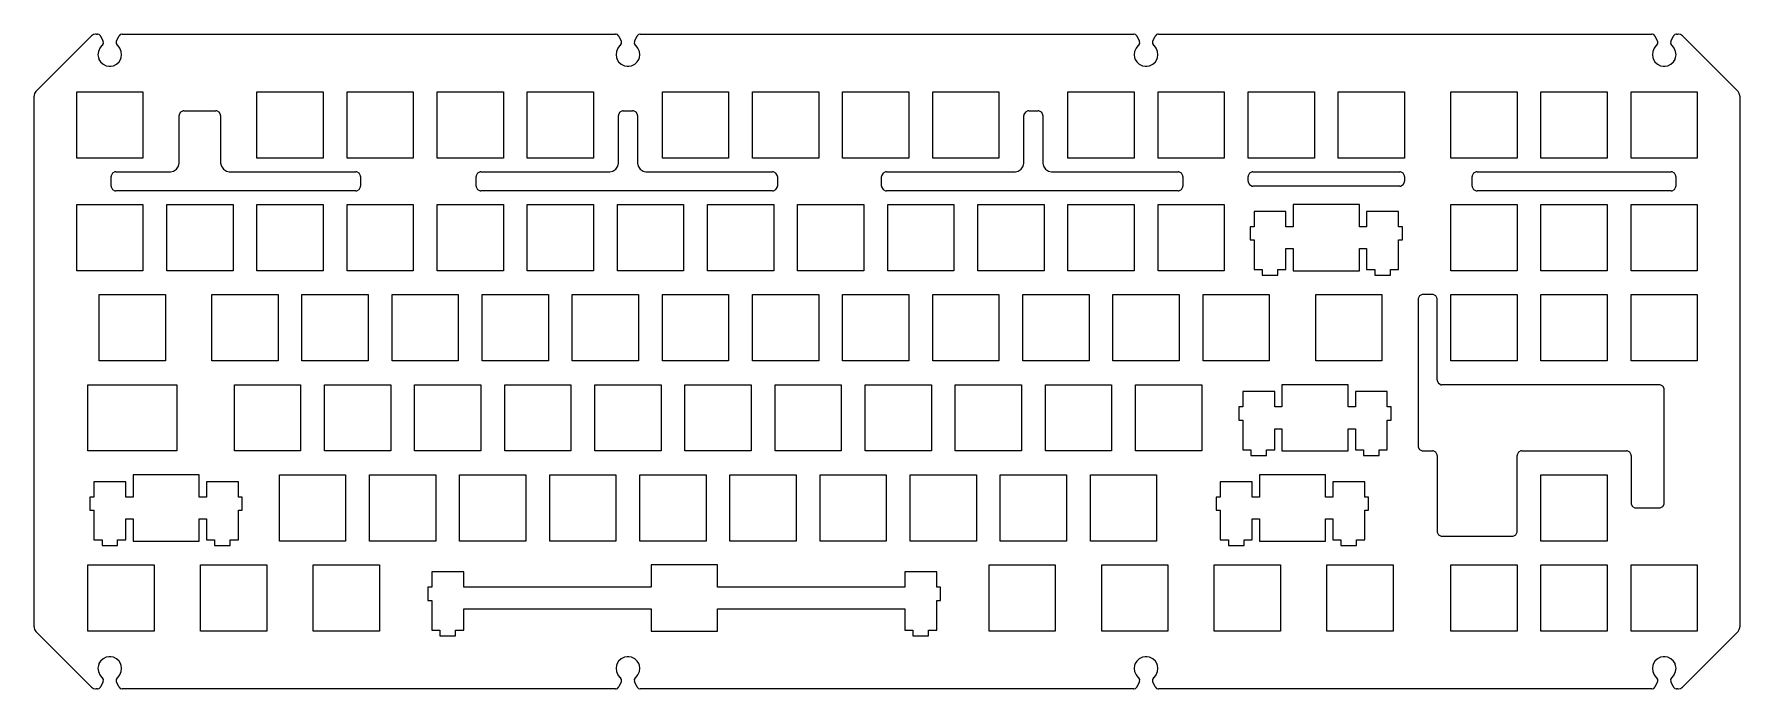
# Model space of a CAD drawing. Extents: x 24 to 385, y 32 to 171.
import ezdxf

# ---------------------------------------------------------------- set-up
doc = ezdxf.new("R2010")
doc.units = 0
doc.layers.get('0').update_dxf_attribs({"linetype": 'CONTINUOUS'})

msp = doc.modelspace()

# ---------------------------------------------------------------- linework, layer by layer
at = {"color": 0}
for p, q in [((24.8612, 158.568), (36.4822, 170.189)), ((36.5524, 170.259), (36.4822, 170.189)), ((36.9686, 170.514), (36.5524, 170.259)), ((37.3987, 170.629), (36.9686, 170.514)), ((37.5433, 170.629), (37.3987, 170.629)), ((37.5433, 170.629), (37.8079, 170.629)), ((37.9056, 170.629), (37.8079, 170.629)), ((38.202, 170.517), (37.9056, 170.629)), ((38.4471, 170.277), (38.202, 170.517)), ((38.4789, 170.214), (38.4471, 170.277)), ((38.4789, 170.214), (39.008, 169.157)), ((41.8359, 169.157), (42.3651, 170.214)), ((42.3968, 170.277), (42.3651, 170.214)), ((42.6406, 170.517), (42.3968, 170.277)), ((42.9355, 170.629), (42.6406, 170.517)), ((43.0347, 170.629), (42.9355, 170.629)), ((43.0347, 170.629), (147.345, 170.629)), ((147.443, 170.629), (147.345, 170.629)), ((147.739, 170.517), (147.443, 170.629)), ((147.985, 170.277), (147.739, 170.517)), ((148.016, 170.214), (147.985, 170.277)), ((148.016, 170.214), (148.546, 169.157)), ((151.373, 169.157), (151.903, 170.214)), ((151.934, 170.277), (151.903, 170.214)), ((152.178, 170.517), (151.934, 170.277)), ((152.473, 170.629), (152.178, 170.517)), ((152.572, 170.629), (152.473, 170.629)), ((152.572, 170.629), (256.883, 170.629)), ((256.981, 170.629), (256.883, 170.629)), ((257.277, 170.517), (256.981, 170.629)), ((257.522, 170.277), (257.277, 170.517)), ((257.554, 170.214), (257.522, 170.277)), ((257.554, 170.214), (258.083, 169.157)), ((260.911, 169.157), (261.44, 170.214)), ((261.472, 170.277), (261.44, 170.214)), ((261.716, 170.517), (261.472, 170.277)), ((262.011, 170.629), (261.716, 170.517)), ((262.11, 170.629), (262.011, 170.629)), ((262.11, 170.629), (366.42, 170.629)), ((366.518, 170.629), (366.42, 170.629)), ((366.815, 170.517), (366.518, 170.629)), ((367.058, 170.277), (366.815, 170.517)), ((367.09, 170.214), (367.058, 170.277)), ((367.09, 170.214), (367.619, 169.157)), ((370.448, 169.157), (370.978, 170.214)), ((371.009, 170.277), (370.978, 170.214)), ((371.253, 170.517), (371.009, 170.277)), ((371.549, 170.629), (371.253, 170.517)), ((371.648, 170.629), (371.549, 170.629)), ((371.648, 170.629), (371.912, 170.629)), ((372.057, 170.629), (371.912, 170.629)), ((372.487, 170.514), (372.057, 170.629)), ((372.904, 170.259), (372.487, 170.514)), ((372.974, 170.189), (372.904, 170.259)), ((372.974, 170.189), (384.595, 158.568)), ((38.0076, 166.98), (37.9236, 166.231)), ((37.9236, 166.231), (38.0076, 165.654)), ((38.3096, 167.669), (38.0076, 166.98)), ((38.6719, 168.125), (38.3096, 167.669)), ((38.8179, 168.246), (38.6719, 168.125)), ((38.8179, 168.246), (38.8842, 168.303)), ((38.8842, 168.303), (39.0701, 168.669)), ((39.0469, 169.08), (39.008, 169.157)), ((39.0701, 168.669), (39.0469, 169.08)), ((41.7961, 169.08), (41.771, 168.669)), ((41.771, 168.669), (41.9587, 168.303)), ((41.8359, 169.157), (41.7961, 169.08)), ((41.9587, 168.303), (42.0261, 168.246)), ((42.1707, 168.125), (42.0261, 168.246)), ((42.533, 167.669), (42.1707, 168.125)), ((42.835, 166.98), (42.533, 167.669)), ((42.9189, 166.231), (42.835, 166.98)), ((42.8364, 165.654), (42.9189, 166.231)), ((147.545, 166.98), (147.461, 166.231)), ((147.461, 166.231), (147.545, 165.654)), ((147.847, 167.669), (147.545, 166.98)), ((148.209, 168.125), (147.847, 167.669)), ((148.355, 168.246), (148.209, 168.125)), ((148.355, 168.246), (148.422, 168.303)), ((148.422, 168.303), (148.608, 168.669)), ((148.584, 169.08), (148.546, 169.157)), ((148.608, 168.669), (148.584, 169.08)), ((151.334, 169.08), (151.309, 168.669)), ((151.309, 168.669), (151.496, 168.303)), ((151.373, 169.157), (151.334, 169.08)), ((151.496, 168.303), (151.564, 168.246)), ((151.708, 168.125), (151.564, 168.246)), ((152.071, 167.669), (151.708, 168.125)), ((152.372, 166.98), (152.071, 167.669)), ((152.456, 166.231), (152.372, 166.98)), ((152.374, 165.654), (152.456, 166.231)), ((257.083, 166.98), (256.999, 166.231)), ((256.999, 166.231), (257.083, 165.654)), ((257.385, 167.669), (257.083, 166.98)), ((257.747, 168.125), (257.385, 167.669)), ((257.893, 168.246), (257.747, 168.125)), ((257.893, 168.246), (257.959, 168.303)), ((257.959, 168.303), (258.145, 168.669)), ((258.122, 169.08), (258.083, 169.157)), ((258.145, 168.669), (258.122, 169.08)), ((260.871, 169.08), (260.846, 168.669)), ((260.846, 168.669), (261.034, 168.303)), ((260.911, 169.157), (260.871, 169.08)), ((261.034, 168.303), (261.101, 168.246)), ((261.246, 168.125), (261.101, 168.246)), ((261.608, 167.669), (261.246, 168.125)), ((261.91, 166.98), (261.608, 167.669)), ((261.994, 166.231), (261.91, 166.98)), ((261.911, 165.654), (261.994, 166.231)), ((366.621, 166.98), (366.536, 166.231)), ((366.536, 166.231), (366.621, 165.654)), ((366.921, 167.669), (366.621, 166.98)), ((367.284, 168.125), (366.921, 167.669)), ((367.432, 168.246), (367.284, 168.125)), ((367.432, 168.246), (367.496, 168.303)), ((367.496, 168.303), (367.683, 168.669)), ((367.658, 169.08), (367.619, 169.157)), ((367.683, 168.669), (367.658, 169.08)), ((370.41, 169.08), (370.385, 168.669)), ((370.385, 168.669), (370.572, 168.303)), ((370.448, 169.157), (370.41, 169.08)), ((370.572, 168.303), (370.639, 168.246)), ((370.784, 168.125), (370.639, 168.246)), ((371.147, 167.669), (370.784, 168.125)), ((371.447, 166.98), (371.147, 167.669)), ((371.531, 166.231), (371.447, 166.98)), ((371.45, 165.654), (371.531, 166.231)), ((38.0076, 165.654), (38.0725, 165.475)), ((38.0725, 165.475), (38.136, 165.297)), ((38.136, 165.297), (38.4418, 164.801)), ((38.4418, 164.801), (38.9862, 164.282)), ((38.9862, 164.282), (39.6614, 163.946)), ((39.6614, 163.946), (40.2318, 163.828)), ((40.2318, 163.828), (40.422, 163.828)), ((40.422, 163.828), (40.6107, 163.828)), ((40.6107, 163.828), (41.1812, 163.946)), ((41.1812, 163.946), (41.8564, 164.282)), ((41.8564, 164.282), (42.4007, 164.801)), ((42.4007, 164.801), (42.7069, 165.297)), ((42.7069, 165.297), (42.7715, 165.475)), ((42.7715, 165.475), (42.8364, 165.654)), ((147.545, 165.654), (147.61, 165.475)), ((147.61, 165.475), (147.673, 165.297)), ((147.673, 165.297), (147.979, 164.801)), ((147.979, 164.801), (148.524, 164.282)), ((148.524, 164.282), (149.199, 163.946)), ((149.199, 163.946), (149.769, 163.828)), ((149.769, 163.828), (149.959, 163.828)), ((149.959, 163.828), (150.148, 163.828)), ((150.148, 163.828), (150.719, 163.946)), ((150.719, 163.946), (151.394, 164.282)), ((151.394, 164.282), (151.938, 164.801)), ((151.938, 164.801), (152.244, 165.297)), ((152.244, 165.297), (152.309, 165.475)), ((152.309, 165.475), (152.374, 165.654)), ((257.083, 165.654), (257.147, 165.475)), ((257.147, 165.475), (257.211, 165.297)), ((257.211, 165.297), (257.517, 164.801)), ((257.517, 164.801), (258.061, 164.282)), ((258.061, 164.282), (258.736, 163.946)), ((258.736, 163.946), (259.307, 163.828)), ((259.307, 163.828), (259.497, 163.828)), ((259.497, 163.828), (259.686, 163.828)), ((259.686, 163.828), (260.256, 163.946)), ((260.256, 163.946), (260.931, 164.282)), ((260.931, 164.282), (261.476, 164.801)), ((261.476, 164.801), (261.782, 165.297)), ((261.782, 165.297), (261.846, 165.475)), ((261.846, 165.475), (261.911, 165.654)), ((366.621, 165.654), (366.684, 165.475)), ((366.684, 165.475), (366.748, 165.297)), ((366.748, 165.297), (367.055, 164.801)), ((367.055, 164.801), (367.598, 164.282)), ((367.598, 164.282), (368.275, 163.946)), ((368.275, 163.946), (368.843, 163.828)), ((368.843, 163.828), (369.034, 163.828)), ((369.034, 163.828), (369.224, 163.828)), ((369.224, 163.828), (369.792, 163.946)), ((369.792, 163.946), (370.47, 164.282)), ((370.47, 164.282), (371.013, 164.801)), ((371.013, 164.801), (371.32, 165.297)), ((371.32, 165.297), (371.383, 165.475)), ((371.383, 165.475), (371.45, 165.654)), ((24.536, 158.081), (24.4216, 157.652)), ((24.4216, 157.652), (24.4216, 157.507)), ((24.4216, 45.3376), (24.4216, 157.507)), ((24.7909, 158.498), (24.536, 158.081)), ((24.8612, 158.568), (24.7909, 158.498)), ((33.4216, 158.429), (47.4225, 158.429)), ((33.4216, 144.428), (33.4216, 158.429)), ((47.4225, 158.429), (47.4225, 144.428)), ((71.5215, 158.429), (85.5225, 158.429)), ((71.5215, 144.428), (71.5215, 158.429)), ((85.5225, 158.429), (85.5225, 144.428)), ((90.5715, 158.429), (104.573, 158.429)), ((90.5715, 144.428), (90.5715, 158.429)), ((104.573, 158.429), (104.573, 144.428)), ((109.621, 158.429), (123.623, 158.429)), ((109.621, 144.428), (109.621, 158.429)), ((123.623, 158.429), (123.623, 144.428)), ((128.671, 158.429), (142.673, 158.429)), ((128.671, 144.428), (128.671, 158.429)), ((142.673, 158.429), (142.673, 144.428)), ((157.246, 158.429), (171.248, 158.429)), ((157.246, 144.428), (157.246, 158.429)), ((171.248, 158.429), (171.248, 144.428)), ((176.296, 158.429), (190.298, 158.429)), ((176.296, 144.428), (176.296, 158.429)), ((190.298, 158.429), (190.298, 144.428)), ((195.346, 158.429), (209.348, 158.429)), ((195.346, 144.428), (195.346, 158.429)), ((209.348, 158.429), (209.348, 144.428)), ((214.396, 158.429), (228.398, 158.429)), ((214.396, 144.428), (214.396, 158.429)), ((228.398, 158.429), (228.398, 144.428)), ((242.971, 158.429), (256.973, 158.429)), ((242.971, 144.428), (242.971, 158.429)), ((256.973, 158.429), (256.973, 144.428)), ((262.021, 158.429), (276.023, 158.429)), ((262.021, 144.428), (262.021, 158.429)), ((276.023, 158.429), (276.023, 144.428)), ((281.071, 158.429), (295.073, 158.429)), ((281.071, 144.428), (281.071, 158.429)), ((295.073, 158.429), (295.073, 144.428)), ((300.121, 158.429), (314.123, 158.429)), ((300.121, 144.428), (300.121, 158.429)), ((314.123, 158.429), (314.123, 144.428)), ((323.934, 158.429), (337.935, 158.429)), ((323.934, 144.428), (323.934, 158.429)), ((337.935, 158.429), (337.935, 144.428)), ((342.984, 158.429), (356.986, 158.429)), ((342.984, 144.428), (342.984, 158.429)), ((356.986, 158.429), (356.986, 144.428)), ((362.035, 158.429), (376.036, 158.429)), ((362.035, 144.428), (362.035, 158.429)), ((376.036, 158.429), (376.036, 144.428)), ((384.665, 158.498), (384.595, 158.568)), ((384.919, 158.081), (384.665, 158.498)), ((385.036, 157.652), (384.919, 158.081)), ((385.036, 157.507), (385.036, 157.652)), ((385.036, 157.507), (385.036, 45.3376)), ((55.3833, 154.136), (55.0912, 153.606)), ((55.0912, 153.606), (55.0912, 153.428)), ((55.0912, 143.523), (55.0912, 153.428)), ((55.9125, 154.428), (55.3833, 154.136)), ((56.0903, 154.428), (55.9125, 154.428)), ((56.0903, 154.428), (62.8537, 154.428)), ((63.0301, 154.428), (62.8537, 154.428)), ((63.5593, 154.136), (63.0301, 154.428)), ((63.8528, 153.606), (63.5593, 154.136)), ((63.8528, 153.428), (63.8528, 153.606)), ((63.8528, 153.428), (63.8528, 143.523)), ((148.252, 154.136), (147.96, 153.606)), ((147.96, 153.606), (147.96, 153.428)), ((147.96, 143.523), (147.96, 153.428)), ((148.781, 154.428), (148.252, 154.136)), ((148.959, 154.428), (148.781, 154.428)), ((148.959, 154.428), (150.96, 154.428)), ((151.136, 154.428), (150.96, 154.428)), ((151.666, 154.136), (151.136, 154.428)), ((151.959, 153.606), (151.666, 154.136)), ((151.959, 153.428), (151.959, 153.606)), ((151.959, 153.428), (151.959, 143.523)), ((233.977, 154.136), (233.685, 153.606)), ((233.685, 153.606), (233.685, 153.428)), ((233.685, 143.523), (233.685, 153.428)), ((234.506, 154.428), (233.977, 154.136)), ((234.684, 154.428), (234.506, 154.428)), ((234.684, 154.428), (236.685, 154.428)), ((236.861, 154.428), (236.685, 154.428)), ((237.391, 154.136), (236.861, 154.428)), ((237.684, 153.606), (237.391, 154.136)), ((237.684, 153.428), (237.684, 153.606)), ((237.684, 153.428), (237.684, 143.523)), ((47.4225, 144.428), (33.4216, 144.428)), ((85.5225, 144.428), (71.5215, 144.428)), ((104.573, 144.428), (90.5715, 144.428)), ((123.623, 144.428), (109.621, 144.428)), ((142.673, 144.428), (128.671, 144.428)), ((171.248, 144.428), (157.246, 144.428)), ((190.298, 144.428), (176.296, 144.428)), ((209.348, 144.428), (195.346, 144.428)), ((228.398, 144.428), (214.396, 144.428)), ((256.973, 144.428), (242.971, 144.428)), ((276.023, 144.428), (262.021, 144.428)), ((295.073, 144.428), (281.071, 144.428)), ((314.123, 144.428), (300.121, 144.428)), ((337.935, 144.428), (323.934, 144.428)), ((356.986, 144.428), (342.984, 144.428)), ((376.036, 144.428), (362.035, 144.428)), ((40.9758, 141.23), (40.6837, 140.7)), ((40.6837, 140.7), (40.6837, 140.523)), ((41.5064, 141.522), (40.9758, 141.23)), ((41.6842, 141.522), (41.5064, 141.522)), ((41.6842, 141.522), (53.0902, 141.522)), ((53.0902, 141.522), (53.2846, 141.522)), ((53.2846, 141.522), (53.8688, 141.68)), ((53.8688, 141.68), (54.5042, 142.109)), ((54.5042, 142.109), (54.9328, 142.744)), ((54.9328, 142.744), (55.0912, 143.328)), ((55.0912, 143.328), (55.0912, 143.523)), ((63.8528, 143.523), (63.8528, 143.328)), ((63.8528, 143.328), (64.0098, 142.744)), ((64.0098, 142.744), (64.4384, 142.109)), ((64.4384, 142.109), (65.0737, 141.68)), ((65.0737, 141.68), (65.6579, 141.522)), ((65.6579, 141.522), (65.8537, 141.522)), ((65.8537, 141.522), (92.4401, 141.522)), ((92.6165, 141.522), (92.4401, 141.522)), ((93.1471, 141.23), (92.6165, 141.522)), ((93.4406, 140.7), (93.1471, 141.23)), ((93.4406, 140.523), (93.4406, 140.7)), ((118.164, 141.23), (117.872, 140.7)), ((117.872, 140.7), (117.872, 140.523)), ((118.695, 141.522), (118.164, 141.23)), ((118.872, 141.522), (118.695, 141.522)), ((118.872, 141.522), (145.959, 141.522)), ((145.959, 141.522), (146.153, 141.522)), ((146.153, 141.522), (146.738, 141.68)), ((146.738, 141.68), (147.373, 142.109)), ((147.373, 142.109), (147.802, 142.744)), ((147.802, 142.744), (147.96, 143.328)), ((147.96, 143.328), (147.96, 143.523)), ((151.959, 143.523), (151.959, 143.328)), ((151.959, 143.328), (152.116, 142.744)), ((152.116, 142.744), (152.545, 142.109)), ((152.545, 142.109), (153.18, 141.68)), ((153.18, 141.68), (153.764, 141.522)), ((153.764, 141.522), (153.96, 141.522)), ((153.96, 141.522), (180.546, 141.522)), ((180.723, 141.522), (180.546, 141.522)), ((181.253, 141.23), (180.723, 141.522)), ((181.547, 140.7), (181.253, 141.23)), ((181.547, 140.523), (181.547, 140.7)), ((203.889, 141.23), (203.597, 140.7)), ((203.597, 140.7), (203.597, 140.523)), ((204.42, 141.522), (203.889, 141.23)), ((204.597, 141.522), (204.42, 141.522)), ((204.597, 141.522), (231.684, 141.522)), ((231.684, 141.522), (231.878, 141.522)), ((231.878, 141.522), (232.463, 141.68)), ((232.463, 141.68), (233.098, 142.109)), ((233.098, 142.109), (233.527, 142.744)), ((233.527, 142.744), (233.685, 143.328)), ((233.685, 143.328), (233.685, 143.523)), ((237.684, 143.523), (237.684, 143.328)), ((237.684, 143.328), (237.841, 142.744)), ((237.841, 142.744), (238.27, 142.109)), ((238.27, 142.109), (238.905, 141.68)), ((238.905, 141.68), (239.489, 141.522)), ((239.489, 141.522), (239.685, 141.522)), ((239.685, 141.522), (266.271, 141.522)), ((266.448, 141.522), (266.271, 141.522)), ((266.978, 141.23), (266.448, 141.522)), ((267.272, 140.7), (266.978, 141.23)), ((267.272, 140.523), (267.272, 140.7)), ((281.364, 141.23), (281.071, 140.7)), ((281.071, 140.7), (281.071, 140.523)), ((281.894, 141.522), (281.364, 141.23)), ((282.072, 141.522), (281.894, 141.522)), ((282.072, 141.522), (313.122, 141.522)), ((313.298, 141.522), (313.122, 141.522)), ((313.829, 141.23), (313.298, 141.522)), ((314.123, 140.7), (313.829, 141.23)), ((314.123, 140.523), (314.123, 140.7)), ((328.752, 141.23), (328.459, 140.7)), ((328.459, 140.7), (328.459, 140.523)), ((329.282, 141.522), (328.752, 141.23)), ((329.46, 141.522), (329.282, 141.522)), ((329.46, 141.522), (370.508, 141.522)), ((370.685, 141.522), (370.508, 141.522)), ((371.217, 141.23), (370.685, 141.522)), ((371.51, 140.7), (371.217, 141.23)), ((371.51, 140.523), (371.51, 140.7)), ((40.6837, 138.522), (40.6837, 140.523)), ((40.6837, 138.522), (40.6837, 138.345)), ((40.6837, 138.345), (40.9758, 137.816)), ((40.9758, 137.816), (41.5064, 137.523)), ((41.5064, 137.523), (41.6842, 137.523)), ((92.4401, 137.523), (41.6842, 137.523)), ((92.4401, 137.523), (92.6165, 137.523)), ((92.6165, 137.523), (93.1471, 137.816)), ((93.1471, 137.816), (93.4406, 138.345)), ((93.4406, 140.523), (93.4406, 138.522)), ((93.4406, 138.345), (93.4406, 138.522)), ((117.872, 138.522), (117.872, 140.523)), ((117.872, 138.522), (117.872, 138.345)), ((117.872, 138.345), (118.164, 137.816)), ((118.164, 137.816), (118.695, 137.523)), ((118.695, 137.523), (118.872, 137.523)), ((180.546, 137.523), (118.872, 137.523)), ((180.546, 137.523), (180.723, 137.523)), ((180.723, 137.523), (181.253, 137.816)), ((181.253, 137.816), (181.547, 138.345)), ((181.547, 140.523), (181.547, 138.522)), ((181.547, 138.345), (181.547, 138.522)), ((203.597, 138.522), (203.597, 140.523)), ((203.597, 138.522), (203.597, 138.345)), ((203.597, 138.345), (203.889, 137.816)), ((203.889, 137.816), (204.42, 137.523)), ((204.42, 137.523), (204.597, 137.523)), ((266.271, 137.523), (204.597, 137.523)), ((266.271, 137.523), (266.448, 137.523)), ((266.448, 137.523), (266.978, 137.816)), ((266.978, 137.816), (267.272, 138.345)), ((267.272, 140.523), (267.272, 138.522)), ((267.272, 138.345), (267.272, 138.522)), ((281.071, 139.522), (281.071, 140.523)), ((281.071, 139.522), (281.071, 139.346)), ((281.071, 139.346), (281.364, 138.815)), ((281.364, 138.815), (281.894, 138.522)), ((281.894, 138.522), (282.072, 138.522)), ((313.122, 138.522), (282.072, 138.522)), ((313.122, 138.522), (313.298, 138.522)), ((313.298, 138.522), (313.829, 138.815)), ((313.829, 138.815), (314.123, 139.346)), ((314.123, 140.523), (314.123, 139.522)), ((314.123, 139.346), (314.123, 139.522)), ((328.459, 138.522), (328.459, 140.523)), ((328.459, 138.522), (328.459, 138.345)), ((328.459, 138.345), (328.752, 137.816)), ((328.752, 137.816), (329.282, 137.523)), ((329.282, 137.523), (329.46, 137.523)), ((370.508, 137.523), (329.46, 137.523)), ((370.508, 137.523), (370.685, 137.523)), ((370.685, 137.523), (371.217, 137.816)), ((371.217, 137.816), (371.51, 138.345)), ((371.51, 140.523), (371.51, 138.522)), ((371.51, 138.345), (371.51, 138.522)), ((33.4216, 134.616), (47.4225, 134.616)), ((33.4216, 120.615), (33.4216, 134.616)), ((47.4225, 134.616), (47.4225, 120.615)), ((52.4715, 134.616), (66.4725, 134.616)), ((52.4715, 120.615), (52.4715, 134.616)), ((66.4725, 134.616), (66.4725, 120.615)), ((71.5215, 134.616), (85.5225, 134.616)), ((71.5215, 120.615), (71.5215, 134.616)), ((85.5225, 134.616), (85.5225, 120.615)), ((90.5715, 134.616), (104.573, 134.616)), ((90.5715, 120.615), (90.5715, 134.616)), ((104.573, 134.616), (104.573, 120.615)), ((109.621, 134.616), (123.623, 134.616)), ((109.621, 120.615), (109.621, 134.616)), ((123.623, 134.616), (123.623, 120.615)), ((128.671, 134.616), (142.673, 134.616)), ((128.671, 120.615), (128.671, 134.616)), ((142.673, 134.616), (142.673, 120.615)), ((147.721, 134.616), (161.723, 134.616)), ((147.721, 120.615), (147.721, 134.616)), ((161.723, 134.616), (161.723, 120.615)), ((166.771, 134.616), (180.773, 134.616)), ((166.771, 120.615), (166.771, 134.616)), ((180.773, 134.616), (180.773, 120.615)), ((185.821, 134.616), (199.823, 134.616)), ((185.821, 120.615), (185.821, 134.616)), ((199.823, 134.616), (199.823, 120.615)), ((204.871, 134.616), (218.873, 134.616)), ((204.871, 120.615), (204.871, 134.616)), ((218.873, 134.616), (218.873, 120.615)), ((223.921, 134.616), (237.923, 134.616)), ((223.921, 120.615), (223.921, 134.616)), ((237.923, 134.616), (237.923, 120.615)), ((242.971, 134.616), (256.973, 134.616)), ((242.971, 120.615), (242.971, 134.616)), ((256.973, 134.616), (256.973, 120.615)), ((262.021, 134.616), (276.023, 134.616)), ((262.021, 120.615), (262.021, 134.616)), ((276.023, 134.616), (276.023, 120.615)), ((304.596, 134.616), (290.596, 134.616)), ((290.596, 134.616), (290.596, 129.916)), ((304.596, 129.916), (304.596, 134.616)), ((323.934, 134.616), (337.935, 134.616)), ((323.934, 120.615), (323.934, 134.616)), ((337.935, 134.616), (337.935, 120.615)), ((342.984, 134.616), (356.986, 134.616)), ((342.984, 120.615), (342.984, 134.616)), ((356.986, 134.616), (356.986, 120.615)), ((362.035, 134.616), (376.036, 134.616)), ((362.035, 120.615), (362.035, 134.616)), ((376.036, 134.616), (376.036, 120.615)), ((282.321, 129.916), (281.496, 129.916)), ((281.496, 129.916), (281.496, 127.116)), ((289.071, 133.146), (282.321, 133.146)), ((282.321, 133.146), (282.321, 129.916)), ((289.071, 129.916), (289.071, 133.146)), ((290.596, 129.916), (289.071, 129.916)), ((306.121, 129.916), (304.596, 129.916)), ((312.871, 133.146), (306.121, 133.146)), ((306.121, 133.146), (306.121, 129.916)), ((312.871, 129.916), (312.871, 133.146)), ((313.697, 129.916), (312.871, 129.916)), ((313.697, 127.116), (313.697, 129.916)), ((281.496, 127.116), (282.321, 127.116)), ((282.321, 127.116), (282.321, 120.846)), ((312.871, 120.846), (312.871, 127.116)), ((312.871, 127.116), (313.697, 127.116)), ((289.071, 120.846), (289.071, 125.316)), ((289.071, 125.316), (290.596, 125.316)), ((290.596, 125.316), (290.596, 120.617)), ((304.596, 120.617), (304.596, 125.316)), ((304.596, 125.316), (306.121, 125.316)), ((306.121, 125.316), (306.121, 120.846)), ((47.4225, 120.615), (33.4216, 120.615)), ((66.4725, 120.615), (52.4715, 120.615)), ((85.5225, 120.615), (71.5215, 120.615)), ((104.573, 120.615), (90.5715, 120.615)), ((123.623, 120.615), (109.621, 120.615)), ((142.673, 120.615), (128.671, 120.615)), ((161.723, 120.615), (147.721, 120.615)), ((180.773, 120.615), (166.771, 120.615)), ((199.823, 120.615), (185.821, 120.615)), ((218.873, 120.615), (204.871, 120.615)), ((237.923, 120.615), (223.921, 120.615)), ((256.973, 120.615), (242.971, 120.615)), ((276.023, 120.615), (262.021, 120.615)), ((282.321, 120.846), (284.047, 120.846)), ((284.047, 120.846), (284.047, 119.647)), ((284.047, 119.647), (287.347, 119.647)), ((287.347, 119.647), (287.347, 120.846)), ((287.347, 120.846), (289.071, 120.846)), ((290.596, 120.617), (304.596, 120.617)), ((306.121, 120.846), (307.847, 120.846)), ((307.847, 120.846), (307.847, 119.647)), ((307.847, 119.647), (311.147, 119.647)), ((311.147, 119.647), (311.147, 120.846)), ((311.147, 120.846), (312.871, 120.846)), ((337.935, 120.615), (323.934, 120.615)), ((356.986, 120.615), (342.984, 120.615)), ((376.036, 120.615), (362.035, 120.615)), ((38.184, 115.566), (52.185, 115.566)), ((38.184, 101.565), (38.184, 115.566)), ((52.185, 115.566), (52.185, 101.565)), ((61.9965, 115.566), (75.9975, 115.566)), ((61.9965, 101.565), (61.9965, 115.566)), ((75.9975, 115.566), (75.9975, 101.565)), ((81.0465, 115.566), (95.0475, 115.566)), ((81.0465, 101.565), (81.0465, 115.566)), ((95.0475, 115.566), (95.0475, 101.565)), ((100.096, 115.566), (114.098, 115.566)), ((100.096, 101.565), (100.096, 115.566)), ((114.098, 115.566), (114.098, 101.565)), ((119.146, 115.566), (133.148, 115.566)), ((119.146, 101.565), (119.146, 115.566)), ((133.148, 115.566), (133.148, 101.565)), ((138.196, 115.566), (152.198, 115.566)), ((138.196, 101.565), (138.196, 115.566)), ((152.198, 115.566), (152.198, 101.565)), ((157.246, 115.566), (171.248, 115.566)), ((157.246, 101.565), (157.246, 115.566)), ((171.248, 115.566), (171.248, 101.565)), ((176.296, 115.566), (190.298, 115.566)), ((176.296, 101.565), (176.296, 115.566)), ((190.298, 115.566), (190.298, 101.565)), ((195.346, 115.566), (209.348, 115.566)), ((195.346, 101.565), (195.346, 115.566)), ((209.348, 115.566), (209.348, 101.565)), ((214.396, 115.566), (228.398, 115.566)), ((214.396, 101.565), (214.396, 115.566)), ((228.398, 115.566), (228.398, 101.565)), ((233.446, 115.566), (247.448, 115.566)), ((233.446, 101.565), (233.446, 115.566)), ((247.448, 115.566), (247.448, 101.565)), ((252.496, 115.566), (266.498, 115.566)), ((252.496, 101.565), (252.496, 115.566)), ((266.498, 115.566), (266.498, 101.565)), ((271.546, 115.566), (285.548, 115.566)), ((271.546, 101.565), (271.546, 115.566)), ((285.548, 115.566), (285.548, 101.565)), ((295.359, 115.566), (309.359, 115.566)), ((295.359, 101.565), (295.359, 115.566)), ((309.359, 115.566), (309.359, 101.565)), ((317.85, 115.566), (317.321, 115.274)), ((318.028, 115.566), (317.85, 115.566)), ((320.029, 115.566), (318.028, 115.566)), ((320.205, 115.566), (320.029, 115.566)), ((320.734, 115.274), (320.205, 115.566)), ((323.934, 115.566), (337.935, 115.566)), ((323.934, 101.565), (323.934, 115.566)), ((337.935, 115.566), (337.935, 101.565)), ((342.984, 115.566), (356.986, 115.566)), ((342.984, 101.565), (342.984, 115.566)), ((356.986, 115.566), (356.986, 101.565)), ((362.035, 115.566), (376.036, 115.566)), ((362.035, 101.565), (362.035, 115.566)), ((376.036, 115.566), (376.036, 101.565)), ((317.321, 115.274), (317.029, 114.744)), ((317.029, 114.744), (317.029, 114.566)), ((317.029, 114.566), (317.029, 83.5159)), ((321.028, 114.744), (320.734, 115.274)), ((321.028, 114.566), (321.028, 114.744)), ((321.028, 97.5155), (321.028, 114.566)), ((52.185, 101.565), (38.184, 101.565)), ((75.9975, 101.565), (61.9965, 101.565)), ((95.0475, 101.565), (81.0465, 101.565)), ((114.098, 101.565), (100.096, 101.565)), ((133.148, 101.565), (119.146, 101.565)), ((152.198, 101.565), (138.196, 101.565)), ((171.248, 101.565), (157.246, 101.565)), ((190.298, 101.565), (176.296, 101.565)), ((209.348, 101.565), (195.346, 101.565)), ((228.398, 101.565), (214.396, 101.565)), ((247.448, 101.565), (233.446, 101.565)), ((266.498, 101.565), (252.496, 101.565)), ((285.548, 101.565), (271.546, 101.565)), ((309.359, 101.565), (295.359, 101.565)), ((337.935, 101.565), (323.934, 101.565)), ((356.986, 101.565), (342.984, 101.565)), ((376.036, 101.565), (362.035, 101.565)), ((321.028, 97.5155), (321.028, 97.3391)), ((35.8027, 96.5165), (54.5663, 96.5165)), ((35.8027, 82.5154), (35.8027, 96.5165)), ((54.5663, 96.5165), (54.5663, 82.5154)), ((66.759, 96.5165), (80.76, 96.5165)), ((66.759, 82.5154), (66.759, 96.5165)), ((80.76, 96.5165), (80.76, 82.5154)), ((85.809, 96.5165), (99.81, 96.5165)), ((85.809, 82.5154), (85.809, 96.5165)), ((99.81, 96.5165), (99.81, 82.5154)), ((104.859, 96.5165), (118.86, 96.5165)), ((104.859, 82.5154), (104.859, 96.5165)), ((118.86, 96.5165), (118.86, 82.5154)), ((123.909, 96.5165), (137.91, 96.5165)), ((123.909, 82.5154), (123.909, 96.5165)), ((137.91, 96.5165), (137.91, 82.5154)), ((142.959, 96.5165), (156.96, 96.5165)), ((142.959, 82.5154), (142.959, 96.5165)), ((156.96, 96.5165), (156.96, 82.5154)), ((162.009, 96.5165), (176.01, 96.5165)), ((162.009, 82.5154), (162.009, 96.5165)), ((176.01, 96.5165), (176.01, 82.5154)), ((181.059, 96.5165), (195.06, 96.5165)), ((181.059, 82.5154), (181.059, 96.5165)), ((195.06, 96.5165), (195.06, 82.5154)), ((200.109, 96.5165), (214.11, 96.5165)), ((200.109, 82.5154), (200.109, 96.5165)), ((214.11, 96.5165), (214.11, 82.5154)), ((219.159, 96.5165), (233.16, 96.5165)), ((219.159, 82.5154), (219.159, 96.5165)), ((233.16, 96.5165), (233.16, 82.5154)), ((238.209, 96.5165), (252.21, 96.5165)), ((238.209, 82.5154), (238.209, 96.5165)), ((252.21, 96.5165), (252.21, 82.5154)), ((257.259, 96.5165), (271.26, 96.5165)), ((257.259, 82.5154), (257.259, 96.5165)), ((271.26, 96.5165), (271.26, 82.5154)), ((286.691, 95.0461), (279.942, 95.0461)), ((279.942, 95.0461), (279.942, 91.8161)), ((286.691, 91.8161), (286.691, 95.0461)), ((302.216, 96.5165), (288.217, 96.5165)), ((288.217, 96.5165), (288.217, 91.8161)), ((302.216, 91.8161), (302.216, 96.5165)), ((310.491, 95.0461), (303.742, 95.0461)), ((303.742, 95.0461), (303.742, 91.8161)), ((310.491, 91.8161), (310.491, 95.0461)), ((321.028, 97.3391), (321.32, 96.81)), ((321.32, 96.81), (321.85, 96.5165)), ((321.85, 96.5165), (322.028, 96.5165)), ((368.035, 96.5165), (322.028, 96.5165)), ((368.212, 96.5165), (368.035, 96.5165)), ((368.741, 96.2244), (368.212, 96.5165)), ((369.034, 95.6938), (368.741, 96.2244)), ((369.034, 95.516), (369.034, 95.6938)), ((369.034, 71.4664), (369.034, 95.516)), ((279.942, 91.8161), (279.116, 91.8161)), ((279.116, 91.8161), (279.116, 89.0157)), ((288.217, 91.8161), (286.691, 91.8161)), ((303.742, 91.8161), (302.216, 91.8161)), ((311.317, 91.8161), (310.491, 91.8161)), ((311.317, 89.0157), (311.317, 91.8161)), ((279.116, 89.0157), (279.942, 89.0157)), ((279.942, 89.0157), (279.942, 82.7458)), ((286.691, 82.7458), (286.691, 87.2162)), ((286.691, 87.2162), (288.217, 87.2162)), ((288.217, 87.2162), (288.217, 82.5168)), ((302.216, 82.5168), (302.216, 87.2162)), ((302.216, 87.2162), (303.742, 87.2162)), ((303.742, 87.2162), (303.742, 82.7458)), ((310.491, 82.7458), (310.491, 89.0157)), ((310.491, 89.0157), (311.317, 89.0157)), ((317.029, 83.5159), (317.029, 83.3395)), ((317.029, 83.3395), (317.321, 82.8089)), ((54.5663, 82.5154), (35.8027, 82.5154)), ((80.76, 82.5154), (66.759, 82.5154)), ((99.81, 82.5154), (85.809, 82.5154)), ((118.86, 82.5154), (104.859, 82.5154)), ((137.91, 82.5154), (123.909, 82.5154)), ((156.96, 82.5154), (142.959, 82.5154)), ((176.01, 82.5154), (162.009, 82.5154)), ((195.06, 82.5154), (181.059, 82.5154)), ((214.11, 82.5154), (200.109, 82.5154)), ((233.16, 82.5154), (219.159, 82.5154)), ((252.21, 82.5154), (238.209, 82.5154)), ((271.26, 82.5154), (257.259, 82.5154)), ((279.942, 82.7458), (281.667, 82.7458)), ((281.667, 82.7458), (281.667, 81.5467)), ((281.667, 81.5467), (284.967, 81.5467)), ((284.967, 81.5467), (284.967, 82.7458)), ((284.967, 82.7458), (286.691, 82.7458)), ((288.217, 82.5168), (302.216, 82.5168)), ((303.742, 82.7458), (305.467, 82.7458)), ((305.467, 82.7458), (305.467, 81.5467)), ((305.467, 81.5467), (308.767, 81.5467)), ((308.767, 81.5467), (308.767, 82.7458)), ((308.767, 82.7458), (310.491, 82.7458)), ((317.321, 82.8089), (317.85, 82.5154)), ((317.85, 82.5154), (318.028, 82.5154)), ((318.028, 82.5154), (320.029, 82.5154)), ((320.205, 82.5154), (320.029, 82.5154)), ((320.734, 82.2233), (320.205, 82.5154)), ((321.028, 81.6942), (320.734, 82.2233)), ((321.028, 81.5164), (321.028, 81.6942)), ((321.028, 81.5164), (321.028, 65.5161)), ((338.227, 82.2233), (337.935, 81.6942)), ((337.935, 81.6942), (337.935, 81.5164)), ((337.935, 65.5161), (337.935, 81.5164)), ((338.756, 82.5154), (338.227, 82.2233)), ((338.934, 82.5154), (338.756, 82.5154)), ((338.934, 82.5154), (361.036, 82.5154)), ((361.213, 82.5154), (361.036, 82.5154)), ((361.742, 82.2233), (361.213, 82.5154)), ((362.035, 81.6942), (361.742, 82.2233)), ((362.035, 81.5164), (362.035, 81.6942)), ((362.035, 81.5164), (362.035, 71.4664)), ((43.8037, 75.9961), (37.054, 75.9961)), ((37.054, 75.9961), (37.054, 72.7661)), ((43.8037, 72.7661), (43.8037, 75.9961)), ((59.3288, 77.4665), (45.3291, 77.4665)), ((45.3291, 77.4665), (45.3291, 72.7661)), ((59.3288, 72.7661), (59.3288, 77.4665)), ((67.6039, 75.9961), (60.8542, 75.9961)), ((60.8542, 75.9961), (60.8542, 72.7661)), ((67.6039, 72.7661), (67.6039, 75.9961)), ((76.284, 77.4665), (90.285, 77.4665)), ((76.284, 63.4654), (76.284, 77.4665)), ((90.285, 77.4665), (90.285, 63.4654)), ((95.334, 77.4665), (109.335, 77.4665)), ((95.334, 63.4654), (95.334, 77.4665)), ((109.335, 77.4665), (109.335, 63.4654)), ((114.384, 77.4665), (128.385, 77.4665)), ((114.384, 63.4654), (114.384, 77.4665)), ((128.385, 77.4665), (128.385, 63.4654)), ((133.434, 77.4665), (147.435, 77.4665)), ((133.434, 63.4654), (133.434, 77.4665)), ((147.435, 77.4665), (147.435, 63.4654)), ((152.484, 77.4665), (166.485, 77.4665)), ((152.484, 63.4654), (152.484, 77.4665)), ((166.485, 77.4665), (166.485, 63.4654)), ((171.534, 77.4665), (185.535, 77.4665)), ((171.534, 63.4654), (171.534, 77.4665)), ((185.535, 77.4665), (185.535, 63.4654)), ((190.584, 77.4665), (204.585, 77.4665)), ((190.584, 63.4654), (190.584, 77.4665)), ((204.585, 77.4665), (204.585, 63.4654)), ((209.634, 77.4665), (223.635, 77.4665)), ((209.634, 63.4654), (209.634, 77.4665)), ((223.635, 77.4665), (223.635, 63.4654)), ((228.684, 77.4665), (242.685, 77.4665)), ((228.684, 63.4654), (228.684, 77.4665)), ((242.685, 77.4665), (242.685, 63.4654)), ((247.734, 77.4665), (261.735, 77.4665)), ((247.734, 63.4654), (247.734, 77.4665)), ((261.735, 77.4665), (261.735, 63.4654)), ((281.927, 75.9961), (275.178, 75.9961)), ((275.178, 75.9961), (275.178, 72.7661)), ((281.927, 72.7661), (281.927, 75.9961)), ((297.452, 77.4665), (283.453, 77.4665)), ((283.453, 77.4665), (283.453, 72.7661)), ((297.452, 72.7661), (297.452, 77.4665)), ((305.727, 75.9961), (298.978, 75.9961)), ((298.978, 75.9961), (298.978, 72.7661)), ((305.727, 72.7661), (305.727, 75.9961)), ((342.984, 77.4665), (356.986, 77.4665)), ((342.984, 63.4654), (342.984, 77.4665)), ((356.986, 77.4665), (356.986, 63.4654)), ((37.054, 72.7661), (36.2285, 72.7661)), ((36.2285, 72.7661), (36.2285, 69.9657)), ((45.3291, 72.7661), (43.8037, 72.7661)), ((60.8542, 72.7661), (59.3288, 72.7661)), ((68.4294, 72.7661), (67.6039, 72.7661)), ((68.4294, 69.9657), (68.4294, 72.7661)), ((275.178, 72.7661), (274.352, 72.7661)), ((274.352, 72.7661), (274.352, 69.9657)), ((283.453, 72.7661), (281.927, 72.7661)), ((298.978, 72.7661), (297.452, 72.7661)), ((306.553, 72.7661), (305.727, 72.7661)), ((306.553, 69.9657), (306.553, 72.7661)), ((36.2285, 69.9657), (37.054, 69.9657)), ((37.054, 69.9657), (37.054, 63.6958)), ((67.6039, 63.6958), (67.6039, 69.9657)), ((67.6039, 69.9657), (68.4294, 69.9657)), ((274.352, 69.9657), (275.178, 69.9657)), ((275.178, 69.9657), (275.178, 63.6958)), ((305.727, 63.6958), (305.727, 69.9657)), ((305.727, 69.9657), (306.553, 69.9657)), ((362.035, 71.4664), (362.035, 71.29)), ((362.035, 71.29), (362.327, 70.7595)), ((362.327, 70.7595), (362.857, 70.466)), ((362.857, 70.466), (363.033, 70.466)), ((363.033, 70.466), (368.035, 70.466)), ((368.035, 70.466), (368.212, 70.466)), ((368.212, 70.466), (368.741, 70.7595)), ((368.741, 70.7595), (369.034, 71.29)), ((369.034, 71.29), (369.034, 71.4664)), ((43.8037, 63.6958), (43.8037, 68.1662)), ((43.8037, 68.1662), (45.3291, 68.1662)), ((45.3291, 68.1662), (45.3291, 63.4668)), ((59.3288, 63.4668), (59.3288, 68.1662)), ((59.3288, 68.1662), (60.8542, 68.1662)), ((60.8542, 68.1662), (60.8542, 63.6958)), ((281.927, 63.6958), (281.927, 68.1662)), ((281.927, 68.1662), (283.453, 68.1662)), ((283.453, 68.1662), (283.453, 63.4668)), ((297.452, 63.4668), (297.452, 68.1662)), ((297.452, 68.1662), (298.978, 68.1662)), ((298.978, 68.1662), (298.978, 63.6958)), ((321.028, 65.5161), (321.028, 65.3397)), ((321.028, 65.3397), (321.32, 64.8092)), ((337.641, 64.8092), (337.935, 65.3397)), ((337.935, 65.3397), (337.935, 65.5161)), ((37.054, 63.6958), (38.7795, 63.6958)), ((38.7795, 63.6958), (38.7795, 62.4967)), ((38.7795, 62.4967), (42.0797, 62.4967)), ((42.0797, 62.4967), (42.0797, 63.6958)), ((42.0797, 63.6958), (43.8037, 63.6958)), ((45.3291, 63.4668), (59.3288, 63.4668)), ((60.8542, 63.6958), (62.5796, 63.6958)), ((62.5796, 63.6958), (62.5796, 62.4967)), ((62.5796, 62.4967), (65.8798, 62.4967)), ((65.8798, 62.4967), (65.8798, 63.6958)), ((65.8798, 63.6958), (67.6039, 63.6958)), ((90.285, 63.4654), (76.284, 63.4654)), ((109.335, 63.4654), (95.334, 63.4654)), ((128.385, 63.4654), (114.384, 63.4654)), ((147.435, 63.4654), (133.434, 63.4654)), ((166.485, 63.4654), (152.484, 63.4654)), ((185.535, 63.4654), (171.534, 63.4654)), ((204.585, 63.4654), (190.584, 63.4654)), ((223.635, 63.4654), (209.634, 63.4654)), ((242.685, 63.4654), (228.684, 63.4654)), ((261.735, 63.4654), (247.734, 63.4654)), ((275.178, 63.6958), (276.903, 63.6958)), ((276.903, 63.6958), (276.903, 62.4967)), ((276.903, 62.4967), (280.203, 62.4967)), ((280.203, 62.4967), (280.203, 63.6958)), ((280.203, 63.6958), (281.927, 63.6958)), ((283.453, 63.4668), (297.452, 63.4668)), ((298.978, 63.6958), (300.703, 63.6958)), ((300.703, 63.6958), (300.703, 62.4967)), ((300.703, 62.4967), (304.003, 62.4967)), ((304.003, 62.4967), (304.003, 63.6958)), ((304.003, 63.6958), (305.727, 63.6958)), ((321.32, 64.8092), (321.85, 64.5156)), ((321.85, 64.5156), (322.028, 64.5156)), ((322.028, 64.5156), (336.935, 64.5156)), ((336.935, 64.5156), (337.111, 64.5156)), ((337.111, 64.5156), (337.641, 64.8092)), ((356.986, 63.4654), (342.984, 63.4654)), ((35.8027, 58.4165), (49.8038, 58.4165)), ((35.8027, 44.4154), (35.8027, 58.4165)), ((49.8038, 58.4165), (49.8038, 44.4154)), ((59.6152, 58.4165), (73.6163, 58.4165)), ((59.6152, 44.4154), (59.6152, 58.4165)), ((73.6163, 58.4165), (73.6163, 44.4154)), ((83.4277, 58.4165), (97.4288, 58.4165)), ((83.4277, 44.4154), (83.4277, 58.4165)), ((97.4288, 58.4165), (97.4288, 44.4154)), ((168.866, 58.4165), (154.865, 58.4165)), ((154.865, 58.4165), (154.865, 53.7161)), ((168.866, 53.7161), (168.866, 58.4165)), ((226.303, 58.4165), (240.302, 58.4165)), ((226.303, 44.4154), (226.303, 58.4165)), ((240.302, 58.4165), (240.302, 44.4154)), ((250.115, 58.4165), (264.115, 58.4165)), ((250.115, 44.4154), (250.115, 58.4165)), ((264.115, 58.4165), (264.115, 44.4154)), ((273.928, 58.4165), (287.927, 58.4165)), ((273.928, 44.4154), (273.928, 58.4165)), ((287.927, 58.4165), (287.927, 44.4154)), ((297.74, 58.4165), (311.74, 58.4165)), ((297.74, 44.4154), (297.74, 58.4165)), ((311.74, 58.4165), (311.74, 44.4154)), ((323.934, 58.4165), (337.935, 58.4165)), ((323.934, 44.4154), (323.934, 58.4165)), ((337.935, 58.4165), (337.935, 44.4154)), ((342.984, 58.4165), (356.986, 58.4165)), ((342.984, 44.4154), (342.984, 58.4165)), ((356.986, 58.4165), (356.986, 44.4154)), ((362.035, 58.4165), (376.036, 58.4165)), ((362.035, 44.4154), (362.035, 58.4165)), ((376.036, 58.4165), (376.036, 44.4154)), ((115.241, 56.9461), (108.492, 56.9461)), ((108.492, 56.9461), (108.492, 53.7161)), ((115.241, 53.7161), (115.241, 56.9461)), ((215.241, 56.9461), (208.492, 56.9461)), ((208.492, 56.9461), (208.492, 53.7161)), ((215.241, 53.7161), (215.241, 56.9461)), ((108.492, 53.7161), (107.666, 53.7161)), ((107.666, 53.7161), (107.666, 50.9157)), ((107.666, 50.9157), (108.492, 50.9157)), ((108.492, 50.9157), (108.492, 44.6472)), ((154.865, 53.7161), (115.241, 53.7161)), ((208.492, 53.7161), (168.866, 53.7161)), ((216.065, 53.7161), (215.241, 53.7161)), ((215.241, 44.6472), (215.241, 50.9157)), ((215.241, 50.9157), (216.065, 50.9157)), ((216.065, 50.9157), (216.065, 53.7161)), ((115.241, 44.6472), (115.241, 49.1172)), ((115.241, 49.1172), (154.865, 49.1172)), ((154.865, 49.1172), (154.865, 44.4168)), ((168.866, 44.4168), (168.866, 49.1172)), ((168.866, 49.1172), (208.492, 49.1172)), ((208.492, 49.1172), (208.492, 44.6472)), ((24.4216, 45.3376), (24.4216, 45.194)), ((24.4216, 45.194), (24.536, 44.7643)), ((24.536, 44.7643), (24.7909, 44.3466)), ((24.7909, 44.3466), (24.8612, 44.2764)), ((36.4822, 32.6554), (24.8612, 44.2764)), ((49.8038, 44.4154), (35.8027, 44.4154)), ((73.6163, 44.4154), (59.6152, 44.4154)), ((97.4288, 44.4154), (83.4277, 44.4154)), ((108.492, 44.6472), (110.216, 44.6472)), ((110.216, 44.6472), (110.216, 43.4467)), ((110.216, 43.4467), (113.516, 43.4467)), ((113.516, 43.4467), (113.516, 44.6472)), ((113.516, 44.6472), (115.241, 44.6472)), ((154.865, 44.4168), (168.866, 44.4168)), ((208.492, 44.6472), (210.214, 44.6472)), ((210.214, 44.6472), (210.214, 43.4467)), ((210.214, 43.4467), (213.516, 43.4467)), ((213.516, 43.4467), (213.516, 44.6472)), ((213.516, 44.6472), (215.241, 44.6472)), ((240.302, 44.4154), (226.303, 44.4154)), ((264.115, 44.4154), (250.115, 44.4154)), ((287.927, 44.4154), (273.928, 44.4154)), ((311.74, 44.4154), (297.74, 44.4154)), ((337.935, 44.4154), (323.934, 44.4154)), ((356.986, 44.4154), (342.984, 44.4154)), ((376.036, 44.4154), (362.035, 44.4154)), ((384.595, 44.2764), (372.974, 32.6554)), ((384.595, 44.2764), (384.665, 44.3466)), ((384.665, 44.3466), (384.919, 44.7643)), ((384.919, 44.7643), (385.036, 45.194)), ((385.036, 45.194), (385.036, 45.3376)), ((38.0076, 37.192), (37.9236, 36.6145)), ((37.9236, 36.6145), (38.0076, 35.8662)), ((38.0725, 37.3698), (38.0076, 37.192)), ((38.137, 37.549), (38.0725, 37.3698)), ((38.4418, 38.045), (38.137, 37.549)), ((38.9862, 38.5643), (38.4418, 38.045)), ((39.6614, 38.8994), (38.9862, 38.5643)), ((40.2318, 39.0165), (39.6614, 38.8994)), ((40.422, 39.0165), (40.2318, 39.0165)), ((40.6107, 39.0165), (40.422, 39.0165)), ((41.1812, 38.8994), (40.6107, 39.0165)), ((41.8564, 38.5643), (41.1812, 38.8994)), ((42.4007, 38.045), (41.8564, 38.5643)), ((42.7069, 37.549), (42.4007, 38.045)), ((42.7715, 37.3698), (42.7069, 37.549)), ((42.8364, 37.192), (42.7715, 37.3698)), ((42.835, 35.8662), (42.9189, 36.6145)), ((42.9189, 36.6145), (42.8364, 37.192)), ((147.545, 37.192), (147.461, 36.6145)), ((147.461, 36.6145), (147.545, 35.8662)), ((147.61, 37.3698), (147.545, 37.192)), ((147.675, 37.549), (147.61, 37.3698)), ((147.979, 38.045), (147.675, 37.549)), ((148.524, 38.5643), (147.979, 38.045)), ((149.199, 38.8994), (148.524, 38.5643)), ((149.769, 39.0165), (149.199, 38.8994)), ((149.959, 39.0165), (149.769, 39.0165)), ((150.148, 39.0165), (149.959, 39.0165)), ((150.719, 38.8994), (150.148, 39.0165)), ((151.394, 38.5643), (150.719, 38.8994)), ((151.938, 38.045), (151.394, 38.5643)), ((152.244, 37.549), (151.938, 38.045)), ((152.309, 37.3698), (152.244, 37.549)), ((152.374, 37.192), (152.309, 37.3698)), ((152.372, 35.8662), (152.456, 36.6145)), ((152.456, 36.6145), (152.374, 37.192)), ((257.083, 37.192), (256.999, 36.6145)), ((256.999, 36.6145), (257.083, 35.8662)), ((257.147, 37.3698), (257.083, 37.192)), ((257.212, 37.549), (257.147, 37.3698)), ((257.517, 38.045), (257.212, 37.549)), ((258.061, 38.5643), (257.517, 38.045)), ((258.736, 38.8994), (258.061, 38.5643)), ((259.307, 39.0165), (258.736, 38.8994)), ((259.497, 39.0165), (259.307, 39.0165)), ((259.686, 39.0165), (259.497, 39.0165)), ((260.256, 38.8994), (259.686, 39.0165)), ((260.931, 38.5643), (260.256, 38.8994)), ((261.476, 38.045), (260.931, 38.5643)), ((261.782, 37.549), (261.476, 38.045)), ((261.846, 37.3698), (261.782, 37.549)), ((261.911, 37.192), (261.846, 37.3698)), ((261.91, 35.8662), (261.994, 36.6145)), ((261.994, 36.6145), (261.911, 37.192)), ((366.621, 37.192), (366.536, 36.6145)), ((366.536, 36.6145), (366.621, 35.8662)), ((366.684, 37.3698), (366.621, 37.192)), ((366.751, 37.549), (366.684, 37.3698)), ((367.055, 38.045), (366.751, 37.549)), ((367.598, 38.5643), (367.055, 38.045)), ((368.275, 38.8994), (367.598, 38.5643)), ((368.843, 39.0165), (368.275, 38.8994)), ((369.034, 39.0165), (368.843, 39.0165)), ((369.224, 39.0165), (369.034, 39.0165)), ((369.792, 38.8994), (369.224, 39.0165)), ((370.47, 38.5643), (369.792, 38.8994)), ((371.013, 38.045), (370.47, 38.5643)), ((371.32, 37.549), (371.013, 38.045)), ((371.383, 37.3698), (371.32, 37.549)), ((371.45, 37.192), (371.383, 37.3698)), ((371.447, 35.8662), (371.531, 36.6145)), ((371.531, 36.6145), (371.45, 37.192)), ((36.4822, 32.6554), (36.5524, 32.5851)), ((36.5524, 32.5851), (36.9686, 32.3301)), ((38.0076, 35.8662), (38.3096, 35.1772)), ((38.202, 32.3288), (38.4471, 32.5672)), ((38.3096, 35.1772), (38.6719, 34.7211)), ((38.4471, 32.5672), (38.4789, 32.6306)), ((39.008, 33.6875), (38.4789, 32.6306)), ((38.6719, 34.7211), (38.8179, 34.5984)), ((38.8842, 34.5433), (38.8179, 34.5984)), ((39.0701, 34.1767), (38.8842, 34.5433)), ((39.008, 33.6875), (39.0469, 33.7661)), ((39.0469, 33.7661), (39.0701, 34.1767)), ((41.9587, 34.5433), (41.771, 34.1767)), ((41.771, 34.1767), (41.7961, 33.7661)), ((41.7961, 33.7661), (41.8359, 33.6875)), ((42.3651, 32.6306), (41.8359, 33.6875)), ((42.0261, 34.5984), (41.9587, 34.5433)), ((42.0261, 34.5984), (42.1707, 34.7211)), ((42.1707, 34.7211), (42.533, 35.1772)), ((42.3651, 32.6306), (42.3968, 32.5672)), ((42.3968, 32.5672), (42.6406, 32.3288)), ((42.533, 35.1772), (42.835, 35.8662)), ((147.545, 35.8662), (147.847, 35.1772)), ((147.739, 32.3288), (147.985, 32.5672)), ((147.847, 35.1772), (148.209, 34.7211)), ((147.985, 32.5672), (148.016, 32.6306)), ((148.546, 33.6875), (148.016, 32.6306)), ((148.209, 34.7211), (148.355, 34.5984)), ((148.422, 34.5433), (148.355, 34.5984)), ((148.608, 34.1767), (148.422, 34.5433)), ((148.546, 33.6875), (148.584, 33.7661)), ((148.584, 33.7661), (148.608, 34.1767)), ((151.496, 34.5433), (151.309, 34.1767)), ((151.309, 34.1767), (151.334, 33.7661)), ((151.334, 33.7661), (151.373, 33.6875)), ((151.903, 32.6306), (151.373, 33.6875)), ((151.564, 34.5984), (151.496, 34.5433)), ((151.564, 34.5984), (151.708, 34.7211)), ((151.708, 34.7211), (152.071, 35.1772)), ((151.903, 32.6306), (151.934, 32.5672)), ((151.934, 32.5672), (152.178, 32.3288)), ((152.071, 35.1772), (152.372, 35.8662)), ((257.083, 35.8662), (257.385, 35.1772)), ((257.277, 32.3288), (257.522, 32.5672)), ((257.385, 35.1772), (257.747, 34.7211)), ((257.522, 32.5672), (257.554, 32.6306)), ((258.083, 33.6875), (257.554, 32.6306)), ((257.747, 34.7211), (257.893, 34.5984)), ((257.959, 34.5433), (257.893, 34.5984)), ((258.145, 34.1767), (257.959, 34.5433)), ((258.083, 33.6875), (258.122, 33.7661)), ((258.122, 33.7661), (258.145, 34.1767)), ((261.034, 34.5433), (260.846, 34.1767)), ((260.846, 34.1767), (260.871, 33.7661)), ((260.871, 33.7661), (260.911, 33.6875)), ((261.44, 32.6306), (260.911, 33.6875)), ((261.101, 34.5984), (261.034, 34.5433)), ((261.101, 34.5984), (261.246, 34.7211)), ((261.246, 34.7211), (261.608, 35.1772)), ((261.44, 32.6306), (261.472, 32.5672)), ((261.472, 32.5672), (261.716, 32.3288)), ((261.608, 35.1772), (261.91, 35.8662)), ((366.621, 35.8662), (366.921, 35.1772)), ((366.815, 32.3288), (367.058, 32.5672)), ((366.921, 35.1772), (367.284, 34.7211)), ((367.058, 32.5672), (367.09, 32.6306)), ((367.619, 33.6875), (367.09, 32.6306)), ((367.284, 34.7211), (367.432, 34.5984)), ((367.496, 34.5433), (367.432, 34.5984)), ((367.683, 34.1767), (367.496, 34.5433)), ((367.619, 33.6875), (367.658, 33.7661)), ((367.658, 33.7661), (367.683, 34.1767)), ((370.572, 34.5433), (370.385, 34.1767)), ((370.385, 34.1767), (370.41, 33.7661)), ((370.41, 33.7661), (370.448, 33.6875)), ((370.978, 32.6306), (370.448, 33.6875)), ((370.639, 34.5984), (370.572, 34.5433)), ((370.639, 34.5984), (370.784, 34.7211)), ((370.784, 34.7211), (371.147, 35.1772)), ((370.978, 32.6306), (371.009, 32.5672)), ((371.009, 32.5672), (371.253, 32.3288)), ((371.147, 35.1772), (371.447, 35.8662)), ((372.487, 32.3301), (372.904, 32.5851)), ((372.904, 32.5851), (372.974, 32.6554)), ((36.9686, 32.3301), (37.3987, 32.2158)), ((37.3987, 32.2158), (37.5433, 32.2158)), ((37.8079, 32.2158), (37.5433, 32.2158)), ((37.8079, 32.2158), (37.9056, 32.2158)), ((37.9056, 32.2158), (38.202, 32.3288)), ((42.6406, 32.3288), (42.9355, 32.2158)), ((42.9355, 32.2158), (43.0347, 32.2158)), ((147.345, 32.2158), (43.0347, 32.2158)), ((147.345, 32.2158), (147.443, 32.2158)), ((147.443, 32.2158), (147.739, 32.3288)), ((152.178, 32.3288), (152.473, 32.2158)), ((152.473, 32.2158), (152.572, 32.2158)), ((256.883, 32.2158), (152.572, 32.2158)), ((256.883, 32.2158), (256.981, 32.2158)), ((256.981, 32.2158), (257.277, 32.3288)), ((261.716, 32.3288), (262.011, 32.2158)), ((262.011, 32.2158), (262.11, 32.2158)), ((366.42, 32.2158), (262.11, 32.2158)), ((366.42, 32.2158), (366.518, 32.2158)), ((366.518, 32.2158), (366.815, 32.3288)), ((371.253, 32.3288), (371.549, 32.2158)), ((371.549, 32.2158), (371.648, 32.2158)), ((371.912, 32.2158), (371.648, 32.2158)), ((371.912, 32.2158), (372.057, 32.2158)), ((372.057, 32.2158), (372.487, 32.3301))]:
    msp.add_line(p, q, dxfattribs=at)

doc.saveas('drawing.dxf')
